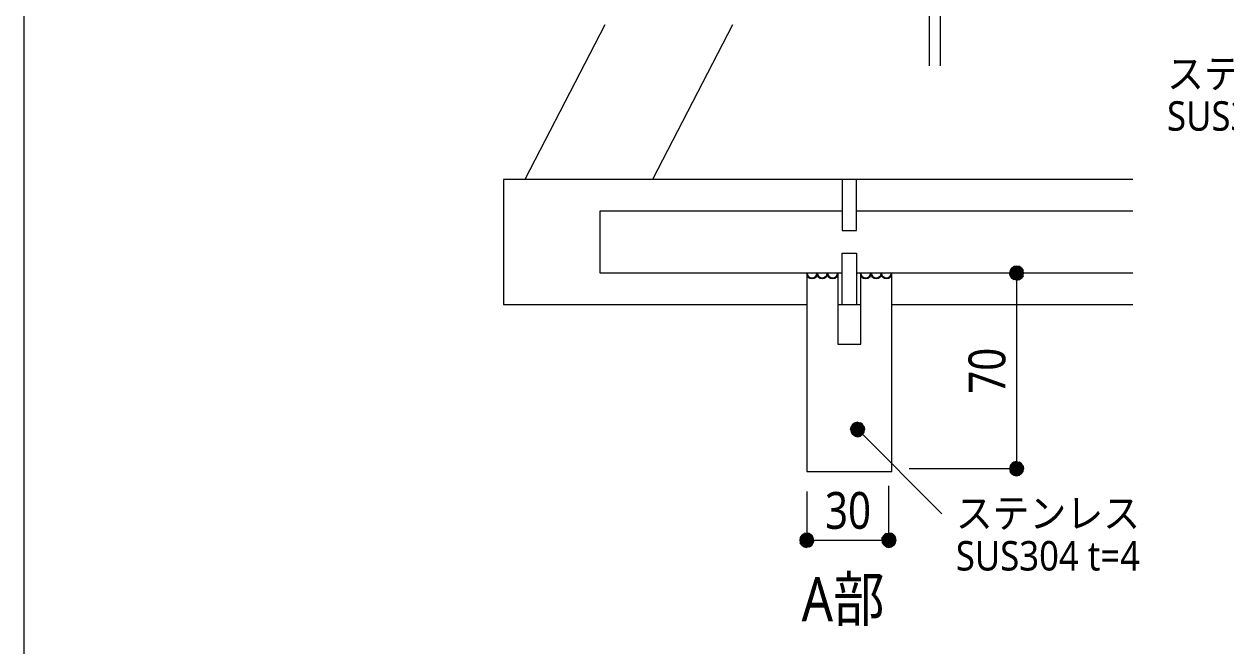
# Model space of a CAD drawing. Header units: millimetres. Extents: x 0 to 420, y 0 to 297.
# Drawn here: x 0.2 to 85, y 52.7 to 96.6 of the extents above; entities that cross this region are included whole.
import ezdxf
from ezdxf.enums import TextEntityAlignment as Align

# ---------------------------------------------------------------- set-up
doc = ezdxf.new("R2010")
doc.units = ezdxf.units.MM
doc.styles.add('kst32b', font='NotoSansJP-Variable.ttf')

msp = doc.modelspace()

# ---------------------------------------------------------------- hatches: boundary and pattern name
h = msp.add_hatch(color=7)
h.paths.add_polyline_path([(69.765, 79.163), (69.723, 78.973), (70.21, 78.973), (69.765, 79.163)])
h.paths.add_polyline_path([(69.723, 78.973), (70.21, 78.973), (69.765, 78.782), (69.723, 78.973)])
h.paths.add_polyline_path([(70.21, 78.973), (69.765, 78.782), (69.871, 78.634), (70.21, 78.973)])
h = msp.add_hatch(color=7)
h.paths.add_polyline_path([(70.21, 79.481), (70.019, 79.438), (70.21, 78.973), (70.21, 79.481)])
h.paths.add_polyline_path([(70.019, 79.438), (70.21, 78.973), (69.871, 79.333), (70.019, 79.438)])
h.paths.add_polyline_path([(70.21, 78.973), (69.871, 79.333), (69.765, 79.163), (70.21, 78.973)])
h = msp.add_hatch(color=7)
h.paths.add_polyline_path([(69.871, 78.634), (70.019, 78.528), (70.21, 78.973), (69.871, 78.634)])
h.paths.add_polyline_path([(70.019, 78.528), (70.21, 78.973), (70.21, 78.486), (70.019, 78.528)])
h.paths.add_polyline_path([(70.21, 78.973), (70.21, 78.486), (70.421, 78.528), (70.21, 78.973)])
for points in [[(70.421, 79.438), (70.21, 79.481), (70.21, 78.973), (70.421, 79.438)], [(58.822, 68.411), (58.653, 68.305), (59.013, 67.945), (58.822, 68.411)], [(70.019, 64.728), (70.21, 64.685), (70.21, 65.172), (70.019, 64.728)], [(54.949, 60.325), (54.928, 60.134), (55.414, 60.134), (54.949, 60.325)], [(61.68, 59.944), (61.722, 60.134), (61.214, 60.134), (61.68, 59.944)]]:
    msp.add_hatch(color=7).paths.add_polyline_path(points)
h = msp.add_hatch(color=7)
h.paths.add_polyline_path([(70.718, 78.973), (70.676, 79.163), (70.21, 78.973), (70.718, 78.973)])
h.paths.add_polyline_path([(70.676, 79.163), (70.21, 78.973), (70.57, 79.333), (70.676, 79.163)])
h.paths.add_polyline_path([(70.21, 78.973), (70.57, 79.333), (70.421, 79.438), (70.21, 78.973)])
h = msp.add_hatch(color=7)
h.paths.add_polyline_path([(70.421, 78.528), (70.57, 78.634), (70.21, 78.973), (70.421, 78.528)])
h.paths.add_polyline_path([(70.57, 78.634), (70.21, 78.973), (70.676, 78.782), (70.57, 78.634)])
h.paths.add_polyline_path([(70.21, 78.973), (70.676, 78.782), (70.718, 78.973), (70.21, 78.973)])
h = msp.add_hatch(color=7)
h.paths.add_polyline_path([(58.653, 68.305), (58.547, 68.136), (59.013, 67.945), (58.653, 68.305)])
h.paths.add_polyline_path([(58.547, 68.136), (59.013, 67.945), (58.505, 67.945), (58.547, 68.136)])
h.paths.add_polyline_path([(59.013, 67.945), (58.505, 67.945), (58.547, 67.754), (59.013, 67.945)])
h = msp.add_hatch(color=7)
h.paths.add_polyline_path([(58.547, 67.754), (58.653, 67.585), (59.013, 67.945), (58.547, 67.754)])
h.paths.add_polyline_path([(58.653, 67.585), (59.013, 67.945), (58.822, 67.479), (58.653, 67.585)])
h.paths.add_polyline_path([(59.013, 67.945), (58.822, 67.479), (59.013, 67.437), (59.013, 67.945)])
h = msp.add_hatch(color=7)
h.paths.add_polyline_path([(59.351, 68.305), (59.203, 68.411), (59.013, 67.945), (59.351, 68.305)])
h.paths.add_polyline_path([(59.203, 68.411), (59.013, 67.945), (59.013, 68.453), (59.203, 68.411)])
h.paths.add_polyline_path([(59.013, 67.945), (59.013, 68.453), (58.822, 68.411), (59.013, 67.945)])
h = msp.add_hatch(color=7)
h.paths.add_polyline_path([(59.457, 67.754), (59.5, 67.945), (59.013, 67.945), (59.457, 67.754)])
h.paths.add_polyline_path([(59.5, 67.945), (59.013, 67.945), (59.457, 68.136), (59.5, 67.945)])
h.paths.add_polyline_path([(59.013, 67.945), (59.457, 68.136), (59.351, 68.305), (59.013, 67.945)])
h = msp.add_hatch(color=7)
h.paths.add_polyline_path([(59.013, 67.437), (59.203, 67.479), (59.013, 67.945), (59.013, 67.437)])
h.paths.add_polyline_path([(59.203, 67.479), (59.013, 67.945), (59.351, 67.585), (59.203, 67.479)])
h.paths.add_polyline_path([(59.013, 67.945), (59.351, 67.585), (59.457, 67.754), (59.013, 67.945)])
h = msp.add_hatch(color=7)
h.paths.add_polyline_path([(70.019, 65.638), (69.871, 65.532), (70.21, 65.172), (70.019, 65.638)])
h.paths.add_polyline_path([(69.871, 65.532), (70.21, 65.172), (69.765, 65.363), (69.871, 65.532)])
h.paths.add_polyline_path([(70.21, 65.172), (69.765, 65.363), (69.723, 65.172), (70.21, 65.172)])
h = msp.add_hatch(color=7)
h.paths.add_polyline_path([(70.57, 65.532), (70.421, 65.638), (70.21, 65.172), (70.57, 65.532)])
h.paths.add_polyline_path([(70.421, 65.638), (70.21, 65.172), (70.21, 65.68), (70.421, 65.638)])
h.paths.add_polyline_path([(70.21, 65.172), (70.21, 65.68), (70.019, 65.638), (70.21, 65.172)])
h = msp.add_hatch(color=7)
h.paths.add_polyline_path([(70.676, 64.982), (70.718, 65.172), (70.21, 65.172), (70.676, 64.982)])
h.paths.add_polyline_path([(70.718, 65.172), (70.21, 65.172), (70.676, 65.363), (70.718, 65.172)])
h.paths.add_polyline_path([(70.21, 65.172), (70.676, 65.363), (70.57, 65.532), (70.21, 65.172)])
h = msp.add_hatch(color=7)
h.paths.add_polyline_path([(69.723, 65.172), (69.765, 64.982), (70.21, 65.172), (69.723, 65.172)])
h.paths.add_polyline_path([(69.765, 64.982), (70.21, 65.172), (69.871, 64.834), (69.765, 64.982)])
h.paths.add_polyline_path([(70.21, 65.172), (69.871, 64.834), (70.019, 64.728), (70.21, 65.172)])
h = msp.add_hatch(color=7)
h.paths.add_polyline_path([(70.21, 64.685), (70.421, 64.728), (70.21, 65.172), (70.21, 64.685)])
h.paths.add_polyline_path([(70.421, 64.728), (70.21, 65.172), (70.57, 64.834), (70.421, 64.728)])
h.paths.add_polyline_path([(70.21, 65.172), (70.57, 64.834), (70.676, 64.982), (70.21, 65.172)])
h = msp.add_hatch(color=7)
h.paths.add_polyline_path([(55.414, 60.643), (55.224, 60.6), (55.414, 60.134), (55.414, 60.643)])
h.paths.add_polyline_path([(55.224, 60.6), (55.414, 60.134), (55.076, 60.494), (55.224, 60.6)])
h.paths.add_polyline_path([(55.414, 60.134), (55.076, 60.494), (54.949, 60.325), (55.414, 60.134)])
h = msp.add_hatch(color=7)
h.paths.add_polyline_path([(55.88, 60.325), (55.774, 60.494), (55.414, 60.134), (55.88, 60.325)])
h.paths.add_polyline_path([(55.774, 60.494), (55.414, 60.134), (55.605, 60.6), (55.774, 60.494)])
h.paths.add_polyline_path([(55.414, 60.134), (55.605, 60.6), (55.414, 60.643), (55.414, 60.134)])
h = msp.add_hatch(color=7)
h.paths.add_polyline_path([(55.774, 59.775), (55.88, 59.944), (55.414, 60.134), (55.774, 59.775)])
h.paths.add_polyline_path([(55.88, 59.944), (55.414, 60.134), (55.922, 60.134), (55.88, 59.944)])
h.paths.add_polyline_path([(55.414, 60.134), (55.922, 60.134), (55.88, 60.325), (55.414, 60.134)])
h = msp.add_hatch(color=7)
h.paths.add_polyline_path([(60.875, 60.494), (60.748, 60.325), (61.214, 60.134), (60.875, 60.494)])
h.paths.add_polyline_path([(60.748, 60.325), (61.214, 60.134), (60.727, 60.134), (60.748, 60.325)])
h.paths.add_polyline_path([(61.214, 60.134), (60.727, 60.134), (60.748, 59.944), (61.214, 60.134)])
h = msp.add_hatch(color=7)
h.paths.add_polyline_path([(61.404, 60.6), (61.214, 60.643), (61.214, 60.134), (61.404, 60.6)])
h.paths.add_polyline_path([(61.214, 60.643), (61.214, 60.134), (61.024, 60.6), (61.214, 60.643)])
h.paths.add_polyline_path([(61.214, 60.134), (61.024, 60.6), (60.875, 60.494), (61.214, 60.134)])
h = msp.add_hatch(color=7)
h.paths.add_polyline_path([(61.722, 60.134), (61.68, 60.325), (61.214, 60.134), (61.722, 60.134)])
h.paths.add_polyline_path([(61.68, 60.325), (61.214, 60.134), (61.574, 60.494), (61.68, 60.325)])
h.paths.add_polyline_path([(61.214, 60.134), (61.574, 60.494), (61.404, 60.6), (61.214, 60.134)])
h = msp.add_hatch(color=7)
h.paths.add_polyline_path([(54.928, 60.134), (54.949, 59.944), (55.414, 60.134), (54.928, 60.134)])
h.paths.add_polyline_path([(54.949, 59.944), (55.414, 60.134), (55.076, 59.775), (54.949, 59.944)])
h.paths.add_polyline_path([(55.414, 60.134), (55.076, 59.775), (55.224, 59.669), (55.414, 60.134)])
h = msp.add_hatch(color=7)
h.paths.add_polyline_path([(55.224, 59.669), (55.414, 59.627), (55.414, 60.134), (55.224, 59.669)])
h.paths.add_polyline_path([(55.414, 59.627), (55.414, 60.134), (55.605, 59.669), (55.414, 59.627)])
h.paths.add_polyline_path([(55.414, 60.134), (55.605, 59.669), (55.774, 59.775), (55.414, 60.134)])
h = msp.add_hatch(color=7)
h.paths.add_polyline_path([(60.748, 59.944), (60.875, 59.775), (61.214, 60.134), (60.748, 59.944)])
h.paths.add_polyline_path([(60.875, 59.775), (61.214, 60.134), (61.024, 59.669), (60.875, 59.775)])
h.paths.add_polyline_path([(61.214, 60.134), (61.024, 59.669), (61.214, 59.627), (61.214, 60.134)])
h = msp.add_hatch(color=7)
h.paths.add_polyline_path([(61.214, 59.627), (61.404, 59.669), (61.214, 60.134), (61.214, 59.627)])
h.paths.add_polyline_path([(61.404, 59.669), (61.214, 60.134), (61.574, 59.775), (61.404, 59.669)])
h.paths.add_polyline_path([(61.214, 60.134), (61.574, 59.775), (61.68, 59.944), (61.214, 60.134)])

# ---------------------------------------------------------------- linework, layer by layer
at = {"lineweight": 13}
msp.add_lwpolyline([(0.191, 0), (0.191, 296.968), (420.158, 296.968), (420.158, 0)], close=True, dxfattribs=at)
for points in [[(64.05, 107.59), (64.05, 93.599)], [(64.855, 93.599), (64.855, 107.59)], [(41.169, 96.499), (35.518, 85.577)], [(50.186, 96.499), (44.535, 85.577)], [(78.423, 85.577), (34.015, 85.577), (34.015, 76.771), (55.414, 76.771)], [(57.912, 85.577), (57.912, 81.979), (58.928, 81.979), (58.928, 85.577)], [(57.912, 78.973), (40.83, 78.973), (40.83, 83.375), (57.912, 83.375)], [(58.928, 83.375), (78.423, 83.375)], [(57.912, 76.771), (57.912, 80.391), (58.928, 80.391), (58.928, 76.771)], [(55.414, 78.973), (55.414, 64.982)], [(55.414, 64.982), (61.426, 64.982), (61.426, 78.973)], [(57.616, 78.973), (57.616, 73.978), (59.224, 73.978), (59.224, 78.973)], [(78.423, 78.973), (58.928, 78.973)], [(70.21, 78.973), (70.21, 65.172), (62.632, 65.172)], [(57.616, 76.771), (59.224, 76.771)], [(61.426, 76.771), (78.423, 76.771)], [(59.013, 67.945), (64.939, 61.997)], [(55.414, 63.563), (55.414, 60.134), (61.214, 60.134), (61.214, 63.966)]]:
    msp.add_lwpolyline(points, dxfattribs=at)
at = {"lineweight": 25}
for points in [[(55.414, 78.983), (55.443, 78.839), (55.523, 78.721), (55.641, 78.642), (55.785, 78.613), (55.929, 78.642), (56.047, 78.721), (56.126, 78.839), (56.155, 78.983)], [(56.134, 78.983), (56.163, 78.839), (56.243, 78.721), (56.36, 78.642), (56.504, 78.613), (56.649, 78.642), (56.766, 78.721), (56.846, 78.839), (56.875, 78.983)], [(56.875, 78.983), (56.904, 78.839), (56.983, 78.721), (57.101, 78.642), (57.245, 78.613), (57.389, 78.642), (57.507, 78.721), (57.587, 78.839), (57.616, 78.983)], [(59.203, 78.983), (59.232, 78.839), (59.312, 78.721), (59.429, 78.642), (59.574, 78.613), (59.718, 78.642), (59.836, 78.721), (59.915, 78.839), (59.944, 78.983)], [(59.944, 78.983), (59.973, 78.839), (60.053, 78.721), (60.17, 78.642), (60.314, 78.613), (60.459, 78.642), (60.576, 78.721), (60.656, 78.839), (60.685, 78.983)], [(60.664, 78.983), (60.693, 78.839), (60.772, 78.721), (60.89, 78.642), (61.034, 78.613), (61.178, 78.642), (61.296, 78.721), (61.375, 78.839), (61.404, 78.983)]]:
    msp.add_lwpolyline(points, dxfattribs=at)
at = {"lineweight": 0}
for points in [[(69.765, 79.163), (69.723, 78.973), (70.21, 78.973)], [(69.723, 78.973), (70.21, 78.973), (69.765, 78.782)], [(70.21, 78.973), (69.871, 79.333), (69.765, 79.163)], [(70.21, 78.973), (69.765, 78.782), (69.871, 78.634)], [(70.019, 79.438), (70.21, 78.973), (69.871, 79.333)], [(69.871, 78.634), (70.019, 78.528), (70.21, 78.973)], [(70.21, 79.481), (70.019, 79.438), (70.21, 78.973)], [(70.019, 78.528), (70.21, 78.973), (70.21, 78.486)], [(70.421, 79.438), (70.21, 79.481), (70.21, 78.973)], [(70.21, 78.973), (70.57, 79.333), (70.421, 79.438)], [(70.676, 79.163), (70.21, 78.973), (70.57, 79.333)], [(70.718, 78.973), (70.676, 79.163), (70.21, 78.973)], [(70.21, 78.973), (70.21, 78.486), (70.421, 78.528)], [(70.421, 78.528), (70.57, 78.634), (70.21, 78.973)], [(70.57, 78.634), (70.21, 78.973), (70.676, 78.782)], [(70.21, 78.973), (70.676, 78.782), (70.718, 78.973)], [(58.547, 68.136), (59.013, 67.945), (58.505, 67.945)], [(59.013, 67.945), (58.505, 67.945), (58.547, 67.754)], [(58.653, 68.305), (58.547, 68.136), (59.013, 67.945)], [(58.547, 67.754), (58.653, 67.585), (59.013, 67.945)], [(58.822, 68.411), (58.653, 68.305), (59.013, 67.945)], [(58.653, 67.585), (59.013, 67.945), (58.822, 67.479)], [(59.013, 67.945), (59.013, 68.453), (58.822, 68.411)], [(59.013, 67.945), (58.822, 67.479), (59.013, 67.437)], [(59.203, 68.411), (59.013, 67.945), (59.013, 68.453)], [(59.351, 68.305), (59.203, 68.411), (59.013, 67.945)], [(59.013, 67.945), (59.457, 68.136), (59.351, 68.305)], [(59.5, 67.945), (59.013, 67.945), (59.457, 68.136)], [(59.013, 67.437), (59.203, 67.479), (59.013, 67.945)], [(59.203, 67.479), (59.013, 67.945), (59.351, 67.585)], [(59.013, 67.945), (59.351, 67.585), (59.457, 67.754)], [(59.457, 67.754), (59.5, 67.945), (59.013, 67.945)], [(70.21, 65.172), (69.765, 65.363), (69.723, 65.172)], [(69.871, 65.532), (70.21, 65.172), (69.765, 65.363)], [(70.019, 65.638), (69.871, 65.532), (70.21, 65.172)], [(70.21, 65.172), (70.21, 65.68), (70.019, 65.638)], [(70.421, 65.638), (70.21, 65.172), (70.21, 65.68)], [(70.57, 65.532), (70.421, 65.638), (70.21, 65.172)], [(70.21, 65.172), (70.676, 65.363), (70.57, 65.532)], [(70.718, 65.172), (70.21, 65.172), (70.676, 65.363)], [(69.723, 65.172), (69.765, 64.982), (70.21, 65.172)], [(69.765, 64.982), (70.21, 65.172), (69.871, 64.834)], [(70.21, 65.172), (69.871, 64.834), (70.019, 64.728)], [(70.019, 64.728), (70.21, 64.685), (70.21, 65.172)], [(70.21, 64.685), (70.421, 64.728), (70.21, 65.172)], [(70.421, 64.728), (70.21, 65.172), (70.57, 64.834)], [(70.21, 65.172), (70.57, 64.834), (70.676, 64.982)], [(70.676, 64.982), (70.718, 65.172), (70.21, 65.172)], [(54.949, 60.325), (54.928, 60.134), (55.414, 60.134)], [(55.414, 60.134), (55.076, 60.494), (54.949, 60.325)], [(55.224, 60.6), (55.414, 60.134), (55.076, 60.494)], [(55.414, 60.643), (55.224, 60.6), (55.414, 60.134)], [(55.414, 60.134), (55.605, 60.6), (55.414, 60.643)], [(55.774, 60.494), (55.414, 60.134), (55.605, 60.6)], [(55.88, 60.325), (55.774, 60.494), (55.414, 60.134)], [(55.414, 60.134), (55.922, 60.134), (55.88, 60.325)], [(60.748, 60.325), (61.214, 60.134), (60.727, 60.134)], [(60.875, 60.494), (60.748, 60.325), (61.214, 60.134)], [(61.214, 60.134), (61.024, 60.6), (60.875, 60.494)], [(61.214, 60.643), (61.214, 60.134), (61.024, 60.6)], [(61.404, 60.6), (61.214, 60.643), (61.214, 60.134)], [(61.214, 60.134), (61.574, 60.494), (61.404, 60.6)], [(61.68, 60.325), (61.214, 60.134), (61.574, 60.494)], [(61.722, 60.134), (61.68, 60.325), (61.214, 60.134)], [(54.928, 60.134), (54.949, 59.944), (55.414, 60.134)], [(54.949, 59.944), (55.414, 60.134), (55.076, 59.775)], [(55.414, 60.134), (55.076, 59.775), (55.224, 59.669)], [(55.224, 59.669), (55.414, 59.627), (55.414, 60.134)], [(55.414, 59.627), (55.414, 60.134), (55.605, 59.669)], [(55.414, 60.134), (55.605, 59.669), (55.774, 59.775)], [(55.774, 59.775), (55.88, 59.944), (55.414, 60.134)], [(55.88, 59.944), (55.414, 60.134), (55.922, 60.134)], [(61.214, 60.134), (60.727, 60.134), (60.748, 59.944)], [(60.748, 59.944), (60.875, 59.775), (61.214, 60.134)], [(60.875, 59.775), (61.214, 60.134), (61.024, 59.669)], [(61.214, 60.134), (61.024, 59.669), (61.214, 59.627)], [(61.214, 59.627), (61.404, 59.669), (61.214, 60.134)], [(61.404, 59.669), (61.214, 60.134), (61.574, 59.775)], [(61.214, 60.134), (61.574, 59.775), (61.68, 59.944)], [(61.68, 59.944), (61.722, 60.134), (61.214, 60.134)]]:
    msp.add_lwpolyline(points, close=True, dxfattribs=at)

# ---------------------------------------------------------------- texts
at = {"style": 'kst32b'}
for s, height, p, p2 in [('ステンレス', 2.0791, (80.836, 92.012), (93.83, 92.012)), ('SUS304 t=5', 2.0791, (80.836, 89.027), (93.83, 89.027)), ('70', 2.5989, (69.427, 70.464), (69.427, 73.712)), ('30', 2.5989, (56.705, 60.939), (59.954, 60.939)), ('ステンレス', 2.0791, (65.934, 61.002), (78.929, 61.002)), ('SUS304 t=4', 2.0791, (65.934, 57.997), (78.929, 57.997)), ('A部', 3.1187, (55.055, 54.42), (60.902, 54.42))]:
    msp.add_text(s, height=height, dxfattribs=at).set_placement(p, p2, align=Align.FIT)

doc.saveas('drawing.dxf')
